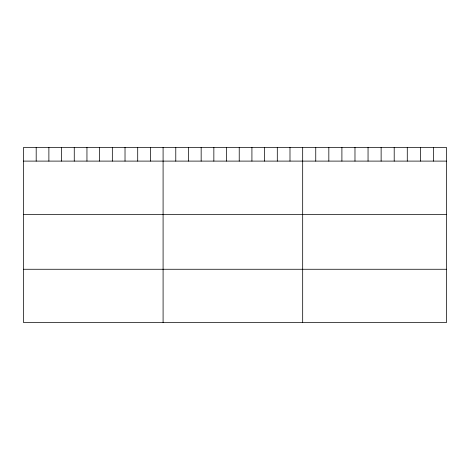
<?xml version="1.0" encoding="UTF-8"?>
<svg xmlns="http://www.w3.org/2000/svg" width="470" height="470" viewBox="0 0 470 470"><rect width="100%" height="100%" fill="white"/><g stroke="black" fill="none" stroke-linecap="round" stroke-linejoin="round"><path stroke-width="0.7" d="M446.5 161.104L446.5 322.532L23.5 322.532L23.5 147.468L446.5 147.468L446.5 161.104L23.5 161.104M23.5 214.373L446.5 214.373M23.5 269.263L446.5 269.263M433.428 147.468L433.428 161.104M420.35 147.468L420.35 161.104M407.279 147.468L407.279 161.104M394.201 147.468L394.201 161.104M381.129 147.468L381.129 161.104M368.051 147.468L368.051 161.104M354.979 147.468L354.979 161.104M341.902 147.468L341.902 161.104M328.83 147.468L328.83 161.104M315.752 147.468L315.752 161.104M302.68 147.468L302.68 322.532M289.99 147.468L289.99 161.104M277.3 147.468L277.3 161.104M264.61 147.468L264.61 161.104M251.92 147.468L251.92 161.104M239.23 147.468L239.23 161.104M226.54 147.468L226.54 161.104M213.85 147.468L213.85 161.104M201.16 147.468L201.16 161.104M188.47 147.468L188.47 161.104M175.78 147.468L175.78 161.104M163.09 147.468L163.09 322.532M150.4 147.468L150.4 161.104M137.71 147.468L137.71 161.104M125.02 147.468L125.02 161.104M112.33 147.468L112.33 161.104M99.64 147.468L99.64 161.104M86.95 147.468L86.95 161.104M74.26 147.468L74.26 161.104M61.57 147.468L61.57 161.104M48.88 147.468L48.88 161.104M36.19 147.468L36.19 161.104"/></g></svg>
